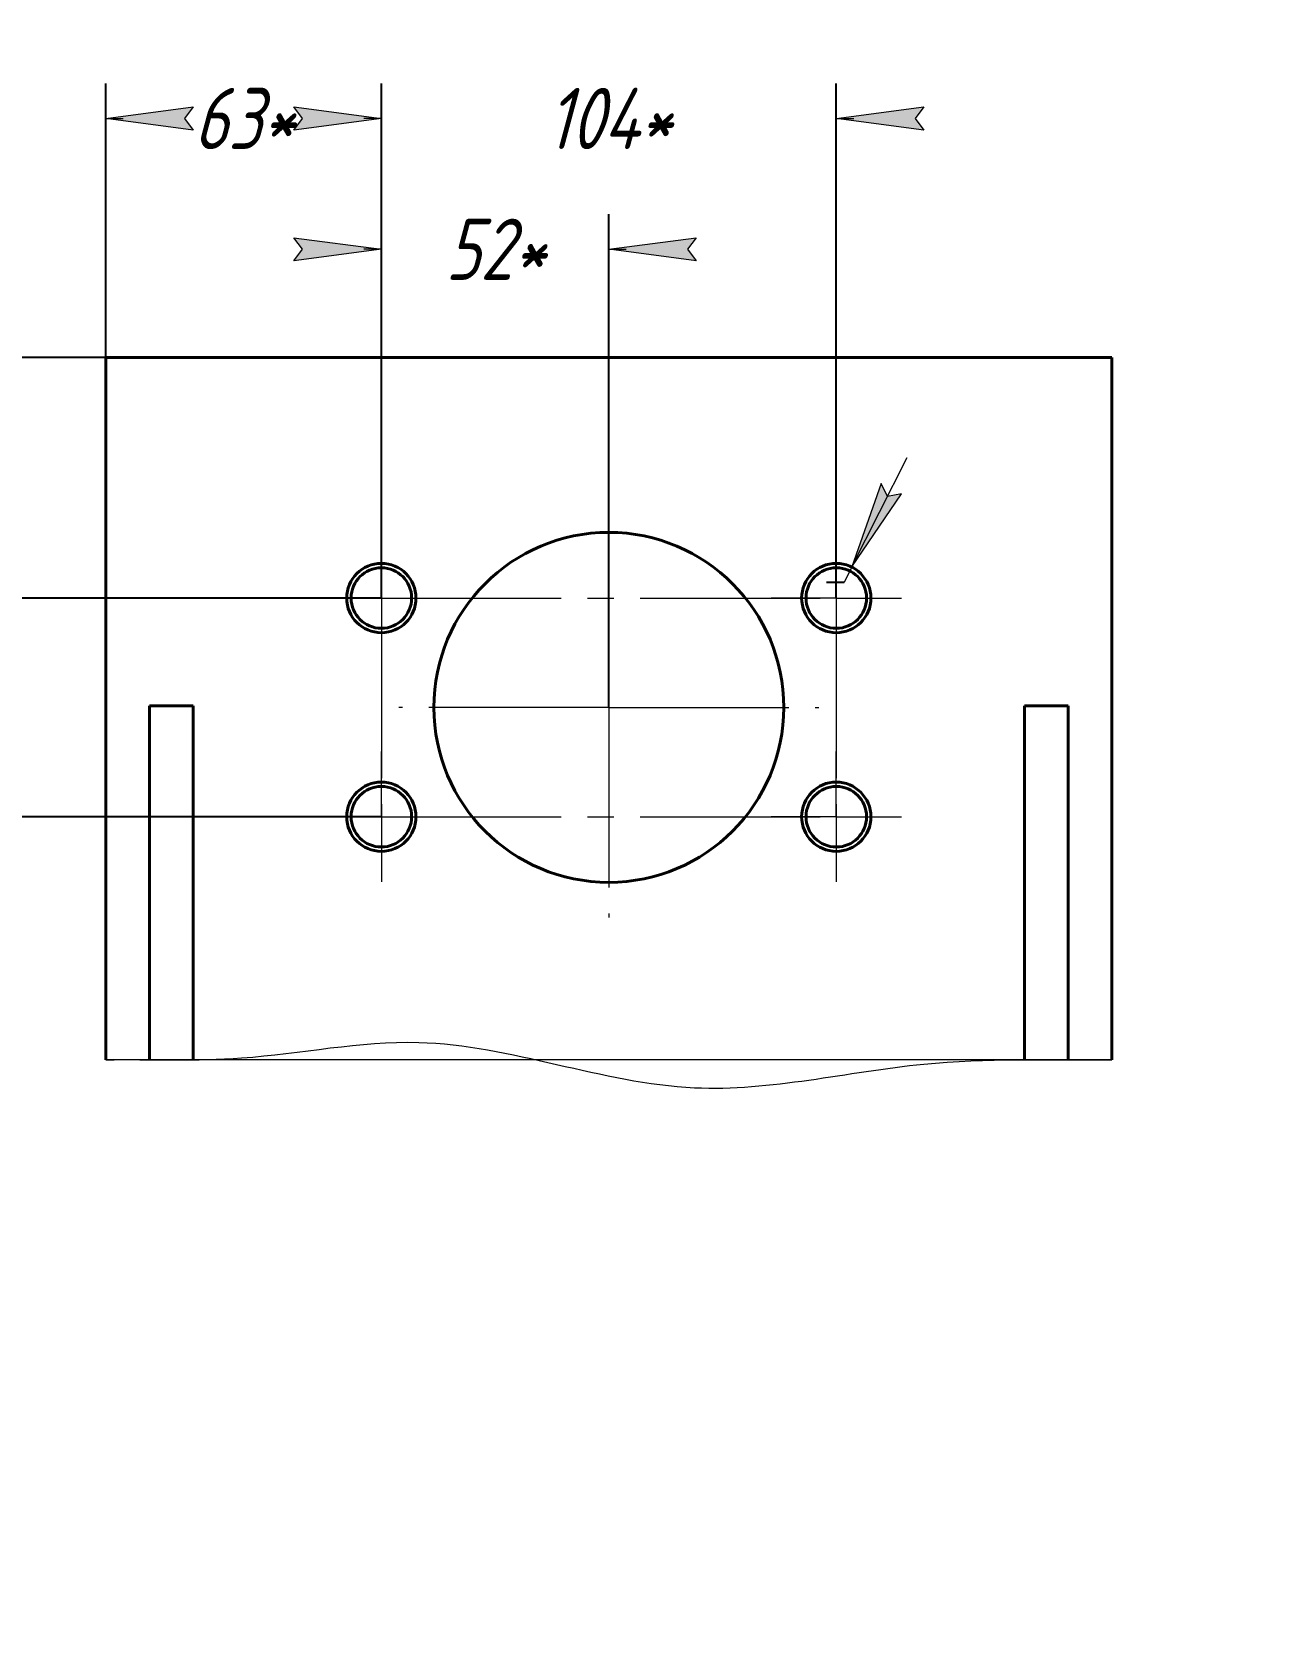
# Model space of a CAD drawing. Header units: millimetres. Extents: x 0 to 420, y 0 to 297.
# Drawn here: x 188 to 258.3, y 74.1 to 166.4 of the extents above; entities that cross this region are included whole.
import ezdxf

# ---------------------------------------------------------------- set-up
doc = ezdxf.new("R2010")
doc.units = ezdxf.units.MM
for name, pattern in [('K5LT_AXLED', [14.786122, 10.286122, -1.5, 1.5, -1.5]), ('K5LT_BASIC', [0]), ('K5LT_THIN', [0]), ('K5LT_THIN_INCLUDED_TO_HATCHING', [0])]:
    doc.linetypes.add(name, pattern=pattern)
doc.layers.add('Системный слой', color=7, linetype='Continuous')
doc.styles.add('KDIMTEXTSTYLE', font='GOST_AU.SHX', dxfattribs={"width": 0.96, "oblique": 15, "height": 5})
doc.dimstyles.new('KDIMSTYLE (0.25)', dxfattribs={"dimtxt": 5, "dimasz": 1, "dimexe": 2, "dimexo": 0.0625, "dimgap": 1, "dimtad": 1, "dimlfac": 4, "dimtxsty": 'KDIMTEXTSTYLE', "dimsah": 1, "dimcen": 0.09, "dimdle": 1, "dimadec": 0, "dimazin": 0, "dimtfac": 0.667, "dimtmove": 0, "dimatfit": 3, "dimfxl": 1, "dimtvp": 1, "dimtolj": 1, "dimtzin": 0, "dimarcsym": 0})

# ---------------------------------------------------------------- blocks, each defined once
blk = doc.blocks.new('U20')
at = {"layer": 'Системный слой', "color": 30, "linetype": 'K5LT_AXLED', "lineweight": 18, "true_color": 0xff8000}
for q in [(220.9, 139.833), (208.9, 127.833), (232.9, 127.833), (220.9, 115.833)]:
    blk.add_line((220.9, 127.833), q, dxfattribs=at)
blk = doc.blocks.new('U21')
at = {"layer": 'Системный слой', "color": 30, "linetype": 'K5LT_AXLED', "lineweight": 18, "true_color": 0xff8000}
for q in [(233.9, 137.812), (230.171, 134.083), (237.63, 134.083), (233.9, 121.312)]:
    blk.add_line((233.9, 134.083), q, dxfattribs=at)
blk = doc.blocks.new('U22')
at = {"layer": 'Системный слой', "color": 30, "linetype": 'K5LT_AXLED', "lineweight": 18, "true_color": 0xff8000}
for q in [(233.9, 125.312), (230.171, 121.583), (237.63, 121.583), (233.9, 117.854)]:
    blk.add_line((233.9, 121.583), q, dxfattribs=at)
blk = doc.blocks.new('U23')
at = {"layer": 'Системный слой', "color": 30, "linetype": 'K5LT_AXLED', "lineweight": 18, "true_color": 0xff8000}
for q in [(207.9, 125.312), (204.171, 121.583), (233.923, 121.583), (207.9, 117.854)]:
    blk.add_line((207.9, 121.583), q, dxfattribs=at)
blk = doc.blocks.new('U24')
at = {"layer": 'Системный слой', "color": 30, "linetype": 'K5LT_AXLED', "lineweight": 18, "true_color": 0xff8000}
for q in [(207.9, 137.812), (204.171, 134.083), (234.171, 134.083), (207.9, 121.312)]:
    blk.add_line((207.9, 134.083), q, dxfattribs=at)
blk = doc.blocks.new('KDIMARROW_01')
at = {"layer": 'Системный слой'}
blk.add_hatch(color=0, dxfattribs=at).paths.add_polyline_path([(-5, -0.658), (0, 0), (-5, 0.658), (-4.5, 0)])
at = {"layer": 'Системный слой', "color": 0, "linetype": 'K5LT_THIN', "lineweight": 18}
for p, q in [((-4.5, 0), (-5, 0.658)), ((-5, 0.658), (0, 0)), ((0, 0), (-5, -0.658)), ((-5, -0.658), (-4.5, 0)), ((0, 0), (-1, 0))]:
    blk.add_line(p, q, dxfattribs=at)
blk = doc.blocks.new('KDIMARROW_02')
at = {"layer": 'Системный слой'}
blk.add_hatch(color=0, dxfattribs=at).paths.add_polyline_path([(4.5, 0), (5, 0.658), (0, 0), (5, -0.658)])
at = {"layer": 'Системный слой', "color": 0, "linetype": 'K5LT_THIN', "lineweight": 18}
for p, q in [((0, 0), (-1, 0)), ((5, 0.658), (0, 0)), ((0, 0), (5, -0.658)), ((0, 0), (7, 0)), ((4.5, 0), (5, 0.658)), ((5, -0.658), (4.5, 0))]:
    blk.add_line(p, q, dxfattribs=at)

msp = doc.modelspace()

# ---------------------------------------------------------------- linework, layer by layer
at = {"layer": 'Системный слой', "color": 150, "linetype": 'K5LT_BASIC', "lineweight": 40, "true_color": 0x0080ff}
for p, q in [((192.1504, 147.8329), (249.6504, 147.8329)), ((192.1504, 107.6929), (192.1504, 147.8329)), ((249.6504, 147.8329), (249.6504, 107.6929)), ((197.1504, 127.915), (194.6504, 127.915)), ((194.6504, 127.915), (194.6504, 107.6929)), ((197.1504, 127.915), (197.1504, 107.6929)), ((247.1504, 127.915), (244.6504, 127.915)), ((244.6504, 127.915), (244.6504, 107.6929)), ((247.1504, 127.915), (247.1504, 107.6929))]:
    msp.add_line(p, q, dxfattribs=at)
at = {"layer": 'Системный слой', "color": 7, "linetype": 'K5LT_THIN_INCLUDED_TO_HATCHING', "lineweight": 18}
msp.add_line((249.6504, 107.6929), (192.1504, 107.6929), dxfattribs=at)
at = {"layer": 'Системный слой', "color": 150, "linetype": 'K5LT_BASIC', "lineweight": 40, "true_color": 0x0080ff}
for centre, radius in [((220.9004, 127.8329), 10), ((207.9004, 134.0829), 1.9794), ((207.9004, 134.0829), 1.7294), ((233.9004, 134.0829), 1.9794), ((233.9004, 134.0829), 1.7294), ((207.9004, 121.5829), 1.9794), ((207.9004, 121.5829), 1.7294), ((233.9004, 121.5829), 1.9794), ((233.9004, 121.5829), 1.7294)]:
    msp.add_circle(centre, radius, dxfattribs=at)
at = {"layer": 'Системный слой', "color": 7, "linetype": 'K5LT_THIN', "lineweight": 18}
for centre in [(207.9004, 134.0829), (233.9004, 134.0829), (207.9004, 121.5829), (233.9004, 121.5829)]:
    msp.add_arc(centre, 2, 70, 340, dxfattribs=at)
msp.add_open_spline([(192.1504, 107.6929), (194.7376, 107.7227), (200.7254, 107.4709), (211.9499, 109.941), (224.848, 104.53), (238.0942, 107.937), (246.0677, 107.671), (249.6504, 107.6929)], degree=3, knots=[0, 0, 0, 0, 0.9405447, 2.1736628, 4.1031926, 5.697883, 7, 7, 7, 7], dxfattribs=at)

# ---------------------------------------------------------------- block references
at = {"layer": 'Системный слой'}
for name in ['U20', 'U24', 'U21', 'U23', 'U22']:
    msp.add_blockref(name, (0, 0), dxfattribs=at)

# ---------------------------------------------------------------- dimensions: what is measured, and where the dimension line sits
at = {"layer": 'Системный слой', "color": 7}
for base, p1, location, override in [((207.9004, 161.4921), (192.1504, 147.8329), (200.0254, 161.4921), {"dimexo": 0, "dimpost": '\\H3.5;\\W0.965;\\Q15;<>\\H3.5;\\W0.965;\\Q15;\\Q15;*', "dimblk1": 'KDIMARROW_01', "dimblk2": 'KDIMARROW_01', "dimse1": 0, "dimse2": 0, "dimclrt": 7, "dimtolj": 1}), ((207.9004, 161.4921), (233.9004, 134.0829), (220.9004, 161.4921), {"dimexo": 0, "dimpost": '\\H3.5;\\W0.965;\\Q15;\\Q15;\\H3.5;\\W0.965;\\Q15;<>\\H3.5;\\W0.965;\\Q15;\\Q15;\\H3.5;\\W0.965;\\Q15;\\Q15;*\\Q15;', "dimblk1": 'KDIMARROW_01', "dimblk2": 'KDIMARROW_01', "dimse1": 0, "dimse2": 0, "dimclrt": 7, "dimtolj": 1}), ((207.9004, 154.0172), (220.9004, 127.8329), (214.4004, 154.0172), {"dimexo": 0, "dimpost": '\\H3.5;\\W0.965;\\Q15;\\Q15;\\H3.5;\\W0.965;\\Q15;<>\\H3.5;\\W0.965;\\Q15;\\Q15;\\H3.5;\\W0.965;\\Q15;\\Q15;*\\Q15;', "dimblk1": 'KDIMARROW_01', "dimblk2": 'KDIMARROW_01', "dimse1": 0, "dimse2": 0, "dimclrt": 7, "dimtolj": 1})]:
    msp.add_linear_dim(base=base, p1=p1, p2=(207.9004, 134.0829), location=location, dimstyle='KDIMSTYLE (0.25)', override=override, dxfattribs=at).render()
msp.add_diameter_dim_2p(p1=(233.0016, 132.2963), p2=(234.7993, 135.8696), dimstyle='KDIMSTYLE (0.25)', override={"dimtih": 1, "dimtoh": 1, "dimpost": '\\H3.5;\\W0.965;\\Q15;М<>\\H3.5;\\W0.965;\\Q15;\\Q15;*\\X\\H3.5;\\W0.965;\\Q15;\\Q15;4 отв.', "dimblk1": 'KDIMARROW_02', "dimblk2": 'KDIMARROW_02', "dimclrt": 7, "dimtmove": 1, "dimatfit": 2, "dimtolj": 1}, dxfattribs=at).render()
for p1, location in [((192.1504, 147.8329), (181.3872, 140.9579)), ((207.9004, 121.5829), (181.3872, 127.8329))]:
    msp.add_linear_dim(base=(181.3872, 134.0829), p1=p1, p2=(207.9004, 134.0829), angle=90, location=location, dimstyle='KDIMSTYLE (0.25)', override={"dimexo": 0, "dimpost": '\\H3.5;\\W0.965;\\Q15;\\Q15;\\H3.5;\\W0.965;\\Q15;<>\\H3.5;\\W0.965;\\Q15;\\Q15;\\H3.5;\\W0.965;\\Q15;\\Q15;*\\Q15;', "dimblk1": 'KDIMARROW_01', "dimblk2": 'KDIMARROW_01', "dimse1": 0, "dimse2": 0, "dimclrt": 7, "dimtolj": 1}, dxfattribs=at).render()

doc.saveas('drawing.dxf')
